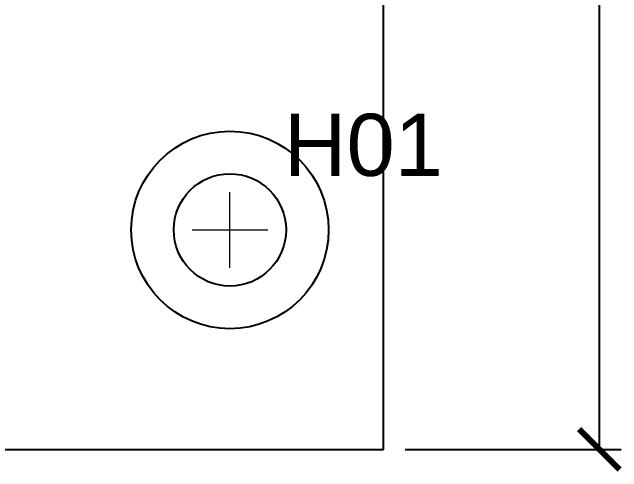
# Model space of a CAD drawing. Header units: millimetres. Extents: x 18 to 1043, y 90 to 420.
# Drawn here: x 251.53 to 286.28, y 90.26 to 116.44 of the extents above; entities that cross this region are included whole.
import ezdxf

# ---------------------------------------------------------------- set-up
doc = ezdxf.new("R2010")
doc.units = ezdxf.units.MM
for name, color, linetype, lineweight in [('ANNOTATIONS', 7, 'CONTINUOUS', 18), ('DIMENSIONS', 7, 'CONTINUOUS', 18), ('VISIBLE', 7, 'CONTINUOUS', 25)]:
    doc.layers.add(name, color=color, linetype=linetype, lineweight=lineweight)
doc.styles.add('CJK', font='Arial Unicode.ttf')
doc.styles.add('OpenSansCondensed-Light', font='OpenSansCondensed-Light.ttf')
doc.dimstyles.new('EZDXF', dxfattribs={"dimtxt": 0.25, "dimasz": 0.175, "dimexe": 0.375, "dimexo": 0.125, "dimgap": 0.1, "dimtad": 1, "dimlfac": 100, "dimzin": 12, "dimdsep": 46, "dimtxsty": 'OpenSansCondensed-Light', "dimblk": 'ARCHTICK', "dimcen": 2.5, "dimazin": 3, "dimtfac": 0.5, "dimtmove": 2, "dimatfit": 3})

# ---------------------------------------------------------------- blocks, each defined once
blk = doc.blocks.new('_ARCHTICK')
at = {"color": 0, "linetype": 'BYBLOCK', "const_width": 0.15}
blk.add_lwpolyline([(-0.5, -0.5), (0.5, 0.5)], dxfattribs=at)

msp = doc.modelspace()

# ---------------------------------------------------------------- linework, layer by layer
at = {"layer": 'ANNOTATIONS'}
for p, q in [((263.94231, 101.88462), (263.94231, 106.19231)), ((261.78846, 104.03846), (266.09615, 104.03846))]:
    msp.add_line(p, q, dxfattribs=at)
at = {"layer": 'VISIBLE'}
for p, q in [((272.69231, 91.53846), (272.69231, 191.53846)), ((222.69231, 91.53846), (272.69231, 91.53846))]:
    msp.add_line(p, q, dxfattribs=at)
for radius in [5.625, 3.2]:
    msp.add_circle((263.94231, 104.03846), radius, dxfattribs=at)

# ---------------------------------------------------------------- texts
at = {"layer": 'ANNOTATIONS', "style": 'CJK'}
msp.add_text('H01', height=3.538462, dxfattribs=at).set_placement((267.01923, 107.11538))

# ---------------------------------------------------------------- dimensions: what is measured, and where the dimension line sits
at = {"layer": 'DIMENSIONS'}
msp.add_linear_dim(base=(285, 91.53846), p1=(272.69231, 91.53846), p2=(272.69231, 191.53846), angle=90, dimstyle='EZDXF', override={"dimtxt": 4, "dimasz": 2.307692, "dimexe": 1.230769, "dimexo": 1.230769, "dimgap": 1.538462, "dimdec": 4, "dimlfac": 1, "dimzin": 8, "dimtxsty": 'CJK', "dimclrd": 7, "dimclre": 7, "dimclrt": 7}, dxfattribs=at).render()

doc.saveas('drawing.dxf')
